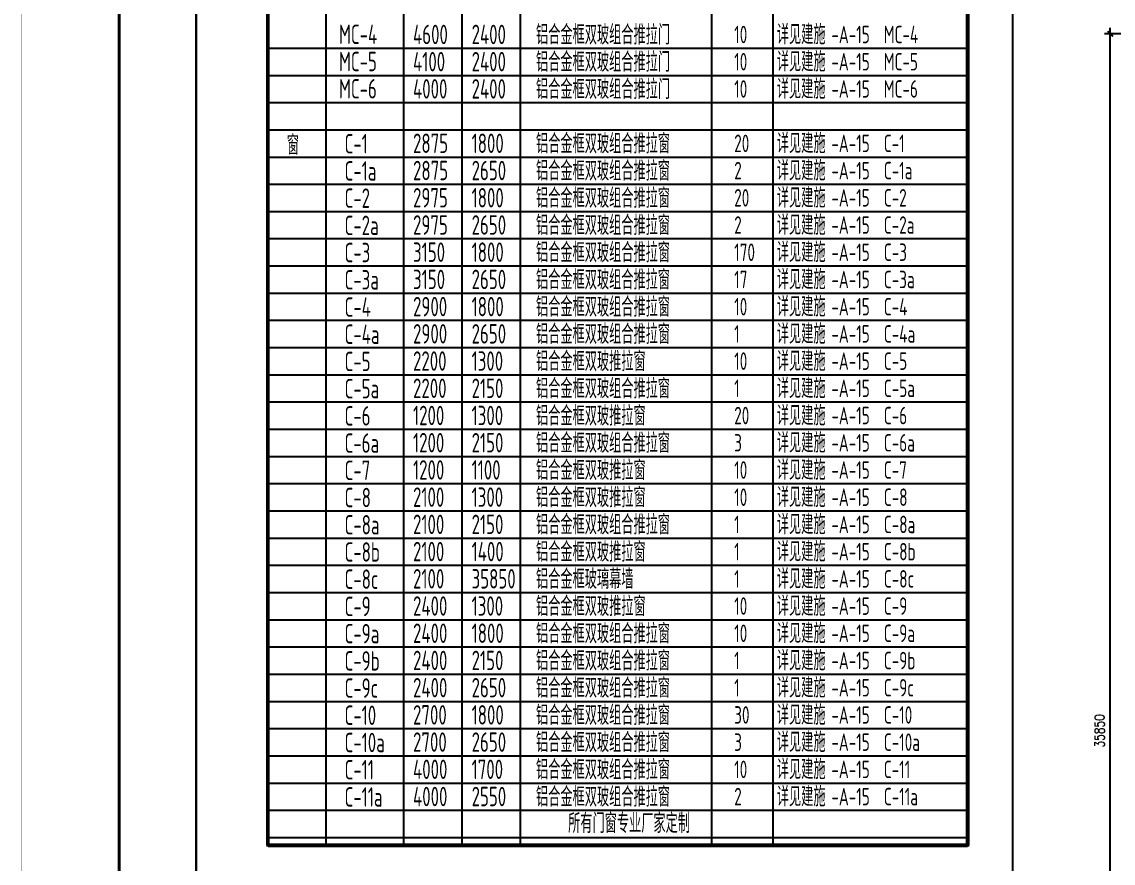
# Model space of a CAD drawing. Extents: x -357449 to -117302, y 127569 to 244935.
# Drawn here: x -351355 to -337319, y 136752 to 147571 of the extents above; entities that cross this region are included whole.
import ezdxf

# ---------------------------------------------------------------- set-up
doc = ezdxf.new("R2010")
doc.units = 0
doc.header["$MEASUREMENT"] = 0
doc.layers.get('0').update_dxf_attribs({"linetype": 'CONTINUOUS'})
doc.layers.get('DEFPOINTS').update_dxf_attribs({"linetype": 'CONTINUOUS'})
doc.layers.add('WINDOWS', color=4, linetype='CONTINUOUS')
doc.styles.add('DIM_FONT', font='SIMPLEX.shx', dxfattribs={"width": 0.8})
doc.styles.add('FS', font='txt.shx', dxfattribs={"width": 0.66, "height": 150, "bigfont": 'fs.shx'})
doc.styles.add('TSS', font='tssdeng.shx', dxfattribs={"width": 0.85, "bigfont": 'tssdchn.shx'})
doc.dimstyles.get("Standard").update_dxf_attribs({"dimtxt": 375, "dimasz": 1, "dimexe": 150, "dimexo": 0, "dimgap": 200, "dimtad": 1, "dimdec": 0, "dimzin": 0, "dimdsep": 46, "dimtxsty": 'DIM_FONT', "dimblk1": '_DIMX', "dimblk2": '_DIMX', "dimsah": 1, "dimcen": 200, "dimclrd": 256, "dimclre": 256, "dimclrt": 4, "dimadec": 0, "dimazin": 0, "dimtfac": 1, "dimtdec": 0, "dimtix": 1, "dimtmove": 2, "dimatfit": 3, "dimldrblk": '_DIMX', "dimfxl": 0, "dimtolj": 1, "dimtzin": 0, "dimarcsym": 0})

# ---------------------------------------------------------------- blocks, each defined once
blk = doc.blocks.new('A$C33811A64')
at = {"style": 'FS', "width": 0.66}
blk.add_text('所有门窗专业厂家定制', height=500, dxfattribs=at).set_placement((-21, 0))
blk = doc.blocks.new('_DIMX')
blk.add_line((-150, 0), (150, 0))
at = {"const_width": 50}
blk.add_lwpolyline([(-70, -70), (70, 70)], dxfattribs=at)
blk = doc.blocks.new('*D1500')
at = {"linetype": 'ByBlock'}
for p, q in [((-335490, 147417), (-335958, 147417)), ((-335883, 129493), (-335883, 147417)), ((-335490, 129492), (-335958, 129492))]:
    blk.add_line(p, q, dxfattribs=at)
at = {"layer": 'DEFPOINTS', "color": 0, "linetype": 'ByBlock'}
for p in [(-335883, 147417), (-335490, 147417), (-335490, 129492)]:
    blk.add_point(p, dxfattribs=at)
at = {"linetype": 'ByBlock', "xscale": 0.5, "yscale": 0.5, "zscale": 0.5}
for p, rotation in [((-335883, 147417), 90), ((-335883, 129492), 270)]:
    blk.add_blockref('_DIMX', p, dxfattribs=dict(at, rotation=rotation))
at = {"color": 4, "linetype": 'ByBlock', "insert": (-336021, 138455), "char_height": 125, "attachment_point": 5, "rotation": 90, "style": 'DIM_FONT'}
blk.add_mtext('\\A1;35850', dxfattribs=at)

msp = doc.modelspace()

# ---------------------------------------------------------------- linework, layer by layer
for p, q in [((-349113.06, 155136.22), (-349113.06, 136436.22)), ((-349113.06, 155136.22), (-349113.06, 136436.22)), ((-347440.91, 136982.84), (-347440.91, 153182.84)), ((-346440.91, 136982.84), (-346440.91, 153182.84)), ((-344940.91, 136982.84), (-344940.91, 153182.84)), ((-342482.05, 136982.84), (-342482.05, 153182.84)), ((-341690.91, 136982.84), (-341690.91, 153182.84)), ((-342482.05, 137018.45), (-342482.05, 152868.45)), ((-347440.91, 136982.84), (-347440.91, 152832.84)), ((-346440.91, 136982.84), (-346440.91, 152832.84)), ((-345690.91, 136982.84), (-345690.91, 152832.84)), ((-344940.91, 136982.84), (-344940.91, 152832.84)), ((-341690.91, 136982.84), (-341690.91, 152832.84)), ((-345690.91, 136982.84), (-345690.91, 152482.84)), ((-348190.91, 147232.84), (-339190.91, 147232.84)), ((-348190.91, 146882.84), (-339190.91, 146882.84)), ((-348190.91, 146532.84), (-339190.91, 146532.84)), ((-348190.91, 146182.84), (-339190.91, 146182.84)), ((-348190.91, 145832.84), (-339190.91, 145832.84)), ((-348190.91, 145482.84), (-339190.91, 145482.84)), ((-348190.91, 145132.84), (-339190.91, 145132.84)), ((-348190.91, 144782.84), (-339190.91, 144782.84)), ((-348190.91, 144432.84), (-339190.91, 144432.84)), ((-348190.91, 144082.84), (-339190.91, 144082.84)), ((-348190.91, 143732.84), (-339190.91, 143732.84)), ((-348190.91, 143382.84), (-339190.91, 143382.84)), ((-348190.91, 143032.84), (-339190.91, 143032.84)), ((-348190.91, 142682.84), (-339190.91, 142682.84)), ((-348190.91, 142332.84), (-339190.91, 142332.84)), ((-348190.91, 141982.84), (-339190.91, 141982.84)), ((-348190.91, 141632.84), (-339190.91, 141632.84)), ((-348190.91, 141282.84), (-339190.91, 141282.84)), ((-348190.91, 140932.84), (-339190.91, 140932.84)), ((-348190.91, 140582.84), (-339190.91, 140582.84)), ((-348190.91, 140232.84), (-339190.91, 140232.84)), ((-348190.91, 139882.84), (-339190.91, 139882.84)), ((-348190.91, 139532.84), (-339190.91, 139532.84)), ((-348190.91, 139182.84), (-339190.91, 139182.84)), ((-348190.91, 138832.84), (-339190.91, 138832.84)), ((-348190.91, 138482.84), (-339190.91, 138482.84)), ((-348190.91, 138132.84), (-339190.91, 138132.84)), ((-348190.91, 137782.84), (-339190.91, 137782.84)), ((-348190.91, 137432.84), (-339190.91, 137432.84)), ((-348190.91, 137082.84), (-339190.91, 137082.84)), ((-348190.91, 136982.84), (-339190.91, 136982.84)), ((-348190.91, 136982.84), (-339190.91, 136982.84)), ((-348190.91, 136982.84), (-339190.91, 136982.84))]:
    msp.add_line(p, q)
for points, const_width in [([(-309303.31, 157270.75), (-351353.31, 157270.75), (-351353.31, 127570.75), (-309303.31, 127570.75)], 4), ([(-350103.31, 128070.75), (-350103.31, 156770.75), (-309803.31, 156770.75), (-309803.31, 128070.75)], 40), ([(-339190.91, 136982.84), (-348190.91, 136982.84), (-348190.91, 154582.84), (-339190.91, 154582.84)], 40)]:
    msp.add_lwpolyline(points, close=True, dxfattribs=dict(const_width=const_width))
msp.add_lwpolyline([(-349113.06, 155136.22), (-338613.06, 155136.22), (-338613.06, 136436.22), (-349113.06, 136436.22)], close=True)
at = {"const_width": 50}
for points in [[(-348190.91, 136982.84), (-348190.91, 154582.84)], [(-339190.91, 154582.84), (-339190.91, 136982.84)], [(-348190.91, 136982.84), (-348190.91, 154232.84)], [(-339190.91, 154232.84), (-339190.91, 136982.84)], [(-348190.91, 136982.84), (-339190.91, 136982.84)]]:
    msp.add_lwpolyline(points, dxfattribs=at)

# ---------------------------------------------------------------- block references
at = {"xscale": 0.5, "yscale": 0.5, "zscale": 0.5}
msp.add_blockref('A$C33811A64', (-344318.22, 137139.62), dxfattribs=at)

# ---------------------------------------------------------------- texts
at = {"style": 'TSS', "width": 0.66}
for s, height, p in [('MC-4', 250, (-347276.78, 147285.69)), ('4600', 250, (-346323.55, 147284.05)), ('2400', 250, (-345570.22, 147284.05)), ('铝合金框双玻组合推拉门', 250, (-344741.99, 147279.06)), ('详见建施', 250, (-341644.93, 147282.5)), ('10', 225, (-342192.81, 147295.6)), ('-A-15  MC-4', 225, (-340943.53, 147295.49)), ('MC-5', 250, (-347276.78, 146935.69)), ('4100', 250, (-346323.55, 146934.05)), ('2400', 250, (-345570.22, 146934.05)), ('铝合金框双玻组合推拉门', 250, (-344741.99, 146929.06)), ('10', 225, (-342192.81, 146945.6)), ('详见建施', 250, (-341644.93, 146932.5)), ('-A-15  MC-5', 225, (-340943.53, 146945.49)), ('MC-6', 250, (-347276.78, 146585.69)), ('4000', 250, (-346323.55, 146584.05)), ('2400', 250, (-345570.22, 146584.05)), ('铝合金框双玻组合推拉门', 250, (-344741.99, 146579.06)), ('详见建施', 250, (-341644.93, 146582.5)), ('10', 225, (-342192.81, 146595.6)), ('-A-15  MC-6', 225, (-340943.53, 146595.49)), ('窗', 250, (-347946.39, 145861.59)), ('C-1', 250, (-347204.48, 145878.91)), ('2875', 250, (-346323.55, 145884.05)), ('1800', 250, (-345570.22, 145884.05)), ('铝合金框双玻组合推拉窗', 250, (-344741.99, 145879.06)), ('详见建施', 250, (-341644.93, 145882.5)), ('-A-15  C-1', 225, (-340943.53, 145895.49)), ('20', 225, (-342192.81, 145895.6)), ('C-1a', 250, (-347204.48, 145528.91)), ('2875', 250, (-346323.55, 145534.05)), ('2650', 250, (-345570.22, 145534.05)), ('铝合金框双玻组合推拉窗', 250, (-344741.99, 145529.06)), ('2', 225, (-342192.81, 145545.6)), ('详见建施', 250, (-341644.93, 145532.5)), ('-A-15  C-1a', 225, (-340943.53, 145545.49)), ('C-2', 250, (-347204.48, 145178.91)), ('2975', 250, (-346323.55, 145184.05)), ('1800', 250, (-345570.22, 145184.05)), ('铝合金框双玻组合推拉窗', 250, (-344741.99, 145179.06)), ('20', 225, (-342192.81, 145195.6)), ('详见建施', 250, (-341644.93, 145182.5)), ('-A-15  C-2', 225, (-340943.53, 145195.49)), ('C-2a', 250, (-347204.48, 144828.91)), ('2975', 250, (-346323.55, 144834.05)), ('2650', 250, (-345570.22, 144834.05)), ('铝合金框双玻组合推拉窗', 250, (-344741.99, 144829.06)), ('2', 225, (-342192.81, 144845.6)), ('详见建施', 250, (-341644.93, 144832.5)), ('-A-15  C-2a', 225, (-340943.53, 144845.49)), ('C-3', 250, (-347204.48, 144478.91)), ('3150', 250, (-346323.55, 144484.05)), ('1800', 250, (-345570.22, 144484.05)), ('铝合金框双玻组合推拉窗', 250, (-344741.99, 144479.06)), ('170', 225, (-342192.81, 144495.6)), ('详见建施', 250, (-341644.93, 144482.5)), ('-A-15  C-3', 225, (-340943.53, 144495.49)), ('C-3a', 250, (-347204.48, 144128.91)), ('3150', 250, (-346323.55, 144134.05)), ('2650', 250, (-345570.22, 144134.05)), ('铝合金框双玻组合推拉窗', 250, (-344741.99, 144129.06)), ('17', 225, (-342192.81, 144145.6)), ('详见建施', 250, (-341644.93, 144132.5)), ('-A-15  C-3a', 225, (-340943.53, 144145.49)), ('C-4', 250, (-347204.48, 143778.91)), ('2900', 250, (-346323.55, 143784.05)), ('1800', 250, (-345570.22, 143784.05)), ('铝合金框双玻组合推拉窗', 250, (-344741.99, 143779.06)), ('10', 225, (-342192.81, 143795.6)), ('详见建施', 250, (-341644.93, 143782.5)), ('-A-15  C-4', 225, (-340943.53, 143795.49)), ('C-4a', 250, (-347204.48, 143428.91)), ('2900', 250, (-346323.55, 143434.05)), ('2650', 250, (-345570.22, 143434.05)), ('铝合金框双玻组合推拉窗', 250, (-344741.99, 143429.06)), ('1', 225, (-342192.81, 143445.6)), ('详见建施', 250, (-341644.93, 143432.5)), ('-A-15  C-4a', 225, (-340943.53, 143445.49)), ('C-5', 250, (-347204.48, 143078.91)), ('2200', 250, (-346323.55, 143084.05)), ('1300', 250, (-345570.22, 143084.05)), ('铝合金框双玻推拉窗', 250, (-344741.99, 143079.06)), ('10', 225, (-342192.81, 143095.6)), ('详见建施', 250, (-341644.93, 143082.5)), ('-A-15  C-5', 225, (-340943.53, 143095.49)), ('C-5a', 250, (-347204.48, 142728.91)), ('2200', 250, (-346323.55, 142734.05)), ('2150', 250, (-345570.22, 142734.05)), ('铝合金框双玻组合推拉窗', 250, (-344741.99, 142729.06)), ('1', 225, (-342192.81, 142745.6)), ('详见建施', 250, (-341644.93, 142732.5)), ('-A-15  C-5a', 225, (-340943.53, 142745.49)), ('C-6', 250, (-347204.48, 142378.91)), ('1200', 250, (-346323.55, 142384.05)), ('1300', 250, (-345570.22, 142384.05)), ('铝合金框双玻推拉窗', 250, (-344741.99, 142379.06)), ('20', 225, (-342192.81, 142395.6)), ('详见建施', 250, (-341644.93, 142382.5)), ('-A-15  C-6', 225, (-340943.53, 142395.49)), ('C-6a', 250, (-347204.48, 142028.91)), ('1200', 250, (-346323.55, 142034.05)), ('2150', 250, (-345570.22, 142034.05)), ('铝合金框双玻组合推拉窗', 250, (-344741.99, 142029.06)), ('3', 225, (-342192.81, 142045.6)), ('详见建施', 250, (-341644.93, 142032.5)), ('-A-15  C-6a', 225, (-340943.53, 142045.49)), ('C-7', 250, (-347204.48, 141678.91)), ('1200', 250, (-346323.55, 141684.05)), ('1100', 250, (-345570.22, 141684.05)), ('铝合金框双玻推拉窗', 250, (-344741.99, 141679.06)), ('10', 225, (-342192.81, 141695.6)), ('详见建施', 250, (-341644.93, 141682.5)), ('-A-15  C-7', 225, (-340943.53, 141695.49)), ('C-8', 250, (-347204.48, 141328.91)), ('2100', 250, (-346323.55, 141334.05)), ('1300', 250, (-345570.22, 141334.05)), ('铝合金框双玻推拉窗', 250, (-344741.99, 141329.06)), ('10', 225, (-342192.81, 141345.6)), ('详见建施', 250, (-341644.93, 141332.5)), ('-A-15  C-8', 225, (-340943.53, 141345.49)), ('C-8a', 250, (-347204.48, 140978.91)), ('2100', 250, (-346323.55, 140984.05)), ('2150', 250, (-345570.22, 140984.05)), ('铝合金框双玻组合推拉窗', 250, (-344741.99, 140979.06)), ('1', 225, (-342192.81, 140995.6)), ('详见建施', 250, (-341644.93, 140982.5)), ('-A-15  C-8a', 225, (-340943.53, 140995.49)), ('C-8b', 250, (-347204.48, 140628.91)), ('2100', 250, (-346323.55, 140634.05)), ('1400', 250, (-345570.22, 140634.05)), ('铝合金框双玻推拉窗', 250, (-344741.99, 140629.06)), ('1', 225, (-342192.81, 140645.6)), ('详见建施', 250, (-341644.93, 140632.5)), ('-A-15  C-8b', 225, (-340943.53, 140645.49)), ('C-8c', 250, (-347204.48, 140278.91)), ('2100', 250, (-346323.55, 140284.05)), ('35850', 250, (-345570.22, 140284.05)), ('铝合金框玻璃幕墙', 250, (-344741.99, 140279.06)), ('1', 225, (-342192.81, 140295.6)), ('详见建施', 250, (-341644.93, 140282.5)), ('-A-15  C-8c', 225, (-340943.53, 140295.49)), ('C-9', 250, (-347204.48, 139928.91)), ('2400', 250, (-346323.55, 139934.05)), ('1300', 250, (-345570.22, 139934.05)), ('铝合金框双玻推拉窗', 250, (-344741.99, 139929.06)), ('10', 225, (-342192.81, 139945.6)), ('详见建施', 250, (-341644.93, 139932.5)), ('-A-15  C-9', 225, (-340943.53, 139945.49)), ('C-9a', 250, (-347204.48, 139578.91)), ('2400', 250, (-346323.55, 139584.05)), ('1800', 250, (-345570.22, 139584.05)), ('铝合金框双玻组合推拉窗', 250, (-344741.99, 139579.06)), ('10', 225, (-342192.81, 139595.6)), ('详见建施', 250, (-341644.93, 139582.5)), ('-A-15  C-9a', 225, (-340943.53, 139595.49)), ('C-9b', 250, (-347204.48, 139228.91)), ('2400', 250, (-346323.55, 139234.05)), ('2150', 250, (-345570.22, 139234.05)), ('铝合金框双玻组合推拉窗', 250, (-344741.99, 139229.06)), ('1', 225, (-342192.81, 139245.6)), ('详见建施', 250, (-341644.93, 139232.5)), ('-A-15  C-9b', 225, (-340943.53, 139245.49)), ('C-9c', 250, (-347204.48, 138878.91)), ('2400', 250, (-346323.55, 138884.05)), ('2650', 250, (-345570.22, 138884.05)), ('铝合金框双玻组合推拉窗', 250, (-344741.99, 138879.06)), ('1', 225, (-342192.81, 138895.6)), ('详见建施', 250, (-341644.93, 138882.5)), ('-A-15  C-9c', 225, (-340943.53, 138895.49)), ('C-10', 250, (-347204.48, 138528.91)), ('2700', 250, (-346323.55, 138534.05)), ('1800', 250, (-345570.22, 138534.05)), ('铝合金框双玻组合推拉窗', 250, (-344741.99, 138529.06)), ('30', 225, (-342192.81, 138545.6)), ('详见建施', 250, (-341644.93, 138532.5)), ('-A-15  C-10', 225, (-340943.53, 138545.49)), ('C-10a', 250, (-347204.48, 138178.91)), ('2700', 250, (-346323.55, 138184.05)), ('2650', 250, (-345570.22, 138184.05)), ('铝合金框双玻组合推拉窗', 250, (-344741.99, 138179.06)), ('3', 225, (-342192.81, 138195.6)), ('详见建施', 250, (-341644.93, 138182.5)), ('-A-15  C-10a', 225, (-340943.53, 138195.49)), ('C-11', 250, (-347204.48, 137828.91)), ('4000', 250, (-346323.55, 137834.05)), ('1700', 250, (-345570.22, 137834.05)), ('铝合金框双玻组合推拉窗', 250, (-344741.99, 137829.06)), ('10', 225, (-342192.81, 137845.6)), ('详见建施', 250, (-341644.93, 137832.5)), ('-A-15  C-11', 225, (-340943.53, 137845.49)), ('C-11a', 250, (-347204.48, 137478.91)), ('4000', 250, (-346323.55, 137484.05)), ('2550', 250, (-345570.22, 137484.05)), ('铝合金框双玻组合推拉窗', 250, (-344741.99, 137479.06)), ('2', 225, (-342192.81, 137495.6)), ('详见建施', 250, (-341644.93, 137482.5)), ('-A-15  C-11a', 225, (-340943.53, 137495.49))]:
    msp.add_text(s, height=height, dxfattribs=at).set_placement(p)

# ---------------------------------------------------------------- dimensions: what is measured, and where the dimension line sits
at = {"layer": 'WINDOWS'}
dim = msp.add_linear_dim(base=(-337355.54, 147417.48), p1=(-336962.88, 129492.48), p2=(-336962.88, 147417.48), angle=90, dimstyle='Standard', override={"dimscale": 0.5, "dimtxt": 250, "dimgap": 150, "dimlfac": 2, "dimblk": '_DIMX'}, dxfattribs=at)
dim.commit()
dim.dimension.update_dxf_attribs({"geometry": '*D1500', "text_midpoint": (-337493.04, 138454.98), "insert": (-1472.42, 0)})

doc.saveas('drawing.dxf')
